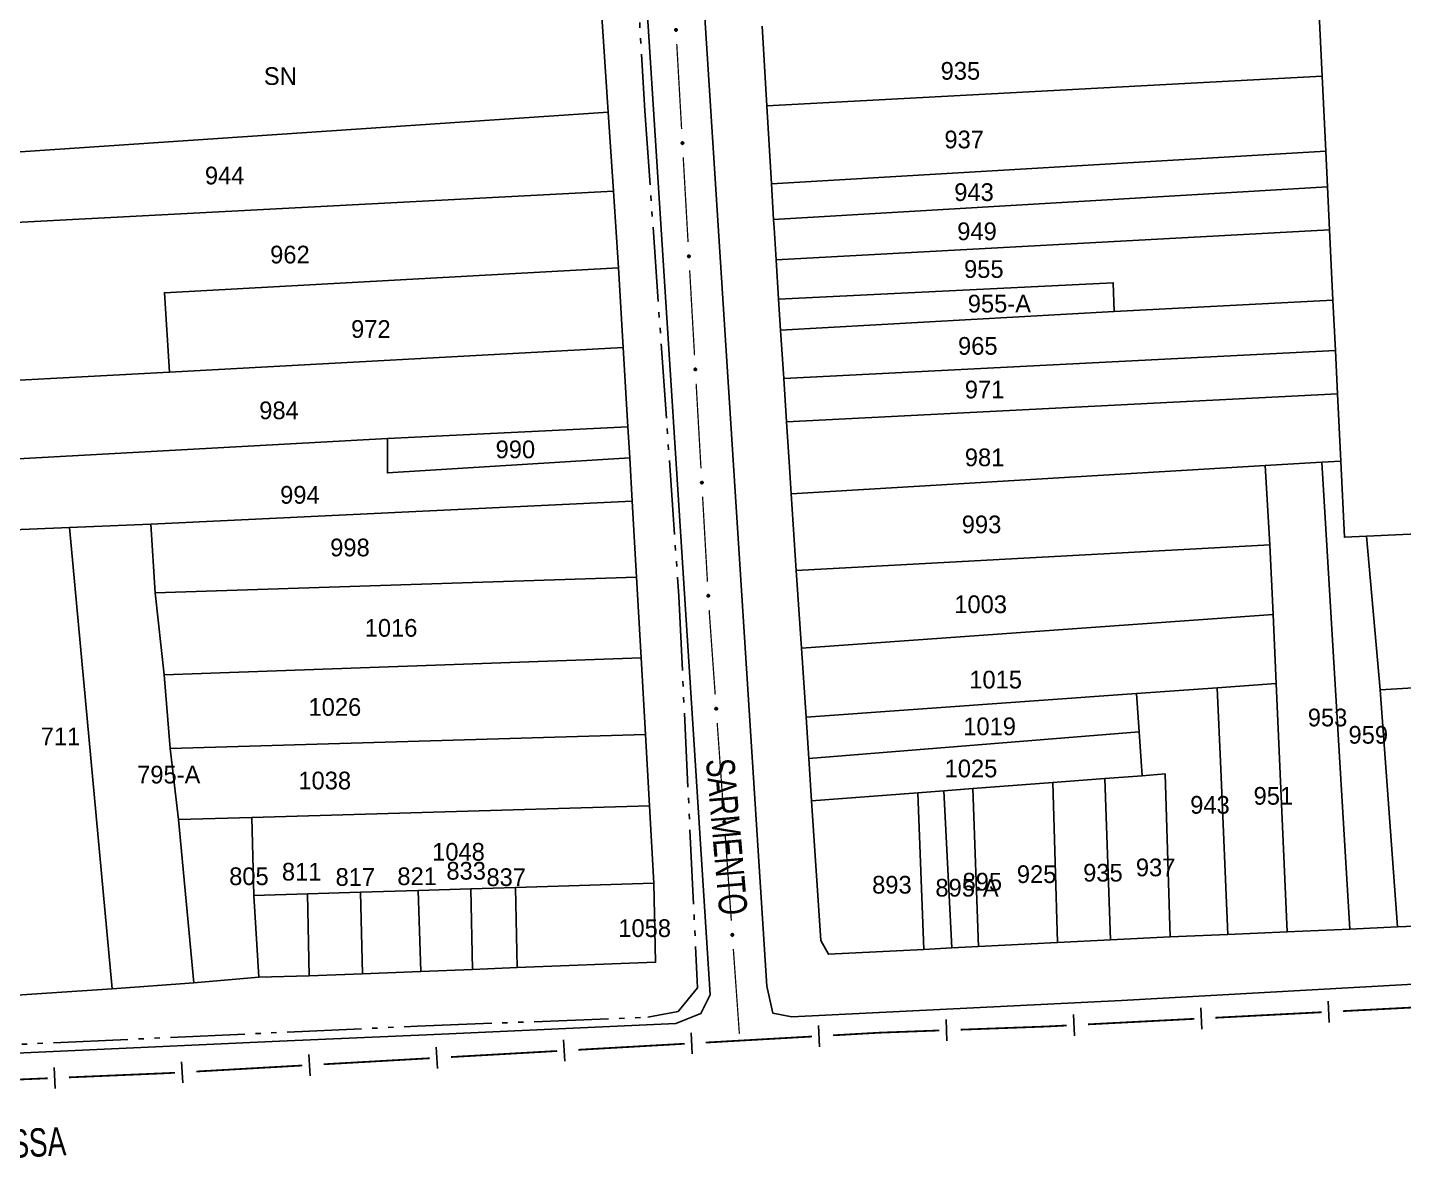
# Model space of a CAD drawing. Extents: x 201053 to 202535, y 4855063 to 4857394.
# Drawn here: x 202012.9 to 202207, y 4856032.1 to 4856192.4 of the extents above; entities that cross this region are included whole.
import ezdxf
from ezdxf.enums import TextEntityAlignment as Align

# ---------------------------------------------------------------- set-up
doc = ezdxf.new("R2010")
doc.units = 0
doc.header["$LTSCALE"] = 1.5
doc.header["$MEASUREMENT"] = 0
doc.linetypes.add('TRACO_05', pattern=[11, 7, -1, 0.5, -1, 0.5, -1])
for name, color, linetype in [('CD_MALHA_LOTES', 7, 'CONTINUOUS'), ('HD-VALAS-DRENOS', 170, 'CONTINUOUS'), ('LM-LIM-SETORES-BAIRROS', 250, 'CONTINUOUS'), ('RU-QUADRA', 210, 'CONTINUOUS'), ('SV-EIXO-RUA-PAV', 20, 'CONTINUOUS'), ('SV-RUA-PAVIM', 7, 'CONTINUOUS'), ('SV-TXT-RUA-PAV', 7, 'CONTINUOUS'), ('Th_NmrPort', 7, 'CONTINUOUS')]:
    doc.layers.add(name, color=color, linetype=linetype)
doc.styles.add('ARIAL', font='ARIAL.SHX')

msp = doc.modelspace()

# ---------------------------------------------------------------- linework, layer by layer
at = {"layer": 'CD_MALHA_LOTES', "linetype": 'Continuous', "flags": 128}
for points in [[(202093.46, 4856201.13), (202094.85, 4856180.4)], [(202195.58, 4856185.49), (202195.01, 4856197.17)], [(202117.23, 4856181.28), (202116.56, 4856192.53)], [(202117.23, 4856181.28), (202195.58, 4856185.49)], [(202196.09, 4856174.91), (202195.58, 4856185.49)], [(202117.87, 4856170.31), (202117.23, 4856181.28)], [(201996.5, 4856173.78), (202094.85, 4856180.4)], [(202094.85, 4856180.4), (202095.6, 4856169.26)], [(202117.87, 4856170.31), (202196.09, 4856174.91)], [(202196.33, 4856169.89), (202196.09, 4856174.91)], [(202118.17, 4856165.27), (202117.87, 4856170.31)], [(202118.17, 4856165.27), (202196.33, 4856169.89)], [(202196.62, 4856163.81), (202196.33, 4856169.89)], [(201996.77, 4856164.07), (202095.6, 4856169.26)], [(202095.6, 4856169.26), (202096.27, 4856158.41)], [(202118.53, 4856159.58), (202118.24, 4856164.07), (202118.17, 4856165.27)], [(202118.53, 4856159.58), (202196.62, 4856163.81)], [(202197.1, 4856153.89), (202196.62, 4856163.81)], [(202032.96, 4856143.7), (202032.22, 4856154.91), (202096.27, 4856158.41)], [(202096.27, 4856158.41), (202096.96, 4856147.2)], [(202118.89, 4856154.02), (202118.53, 4856159.58)], [(202118.89, 4856154.02), (202166.1, 4856156.32), (202166.23, 4856152.25)], [(202119.17, 4856149.65), (202118.89, 4856154.02)], [(202166.23, 4856152.25), (202197.1, 4856153.89)], [(202197.45, 4856146.77), (202197.1, 4856153.89)], [(202119.17, 4856149.65), (202166.23, 4856152.25)], [(202119.61, 4856142.83), (202119.17, 4856149.65)], [(202096.96, 4856147.2), (202032.96, 4856143.7)], [(202096.96, 4856147.2), (202097.63, 4856135.98)], [(202119.61, 4856142.83), (202197.45, 4856146.77)], [(202197.74, 4856140.66), (202197.45, 4856146.77)], [(201997.58, 4856141.83), (202032.96, 4856143.7)], [(202120, 4856136.71), (202119.61, 4856142.83)], [(202120, 4856136.71), (202197.74, 4856140.66)], [(202198.2, 4856131.15), (202197.74, 4856140.66)], [(202120.67, 4856126.54), (202120.37, 4856131.04), (202120, 4856136.71)], [(202063.68, 4856134.35), (202097.63, 4856135.98)], [(202097.63, 4856135.98), (202097.88, 4856131.62)], [(201997.83, 4856130.74), (202063.68, 4856134.35)], [(202097.88, 4856131.62), (202063.68, 4856129.49), (202063.68, 4856134.35)], [(202097.88, 4856131.62), (202098.23, 4856125.49)], [(202120.67, 4856126.54), (202187.54, 4856130.51)], [(202187.54, 4856130.51), (202195.53, 4856130.99)], [(202188.21, 4856119.35), (202187.54, 4856130.51)], [(202195.53, 4856130.99), (202198.2, 4856131.15)], [(202199.49, 4856065.09), (202195.53, 4856130.99)], [(202198.2, 4856131.15), (202198.72, 4856120.39), (202201.85, 4856120.54)], [(202030.31, 4856122.24), (202098.23, 4856125.49)], [(202098.23, 4856125.49), (202098.84, 4856114.77)], [(202121.38, 4856115.69), (202120.67, 4856126.54)], [(202002.86, 4856121.1), (202018.83, 4856121.76)], [(202018.83, 4856121.76), (202030.31, 4856122.24)], [(202024.87, 4856056.66), (202018.83, 4856121.76)], [(202030.93, 4856112.57), (202030.31, 4856122.24)], [(202201.85, 4856120.54), (202220.29, 4856121.42)], [(202121.38, 4856115.69), (202188.21, 4856119.35)], [(202188.65, 4856109.51), (202188.21, 4856119.35)], [(202203.75, 4856098.87), (202201.85, 4856120.54)], [(202122.11, 4856104.76), (202121.38, 4856115.69)], [(202030.93, 4856112.57), (202098.84, 4856114.77)], [(202098.84, 4856114.77), (202099.48, 4856103.38)], [(202032.18, 4856100.99), (202030.93, 4856112.57)], [(202122.11, 4856104.76), (202188.65, 4856109.51)], [(202189.09, 4856099.76), (202188.65, 4856109.51)], [(202032.18, 4856100.99), (202099.48, 4856103.38)], [(202099.48, 4856103.38), (202100.09, 4856092.57)], [(202122.75, 4856094.99), (202122.11, 4856104.76)], [(202033.04, 4856090.56), (202032.18, 4856100.99)], [(202180.76, 4856099.16), (202189.09, 4856099.76)], [(202190.66, 4856064.7), (202189.09, 4856099.76)], [(202122.75, 4856094.99), (202169.36, 4856098.34)], [(202169.36, 4856098.34), (202180.76, 4856099.16)], [(202169.74, 4856092.94), (202169.36, 4856098.34)], [(202182.25, 4856064.34), (202181.29, 4856087.68), (202180.76, 4856099.16)], [(202203.75, 4856098.87), (202210.8, 4856099.27), (202212.3, 4856065.65)], [(202206.19, 4856065.38), (202203.75, 4856098.87)], [(202123.14, 4856089.17), (202122.75, 4856094.99)], [(202033.04, 4856090.56), (202100.09, 4856092.57)], [(202100.09, 4856092.57), (202100.67, 4856082.48)], [(202123.14, 4856089.17), (202169.74, 4856092.94)], [(202170.17, 4856086.73), (202169.74, 4856092.94)], [(202034.19, 4856080.55), (202033.04, 4856090.56)], [(202123.53, 4856083.18), (202123.14, 4856089.17)], [(202157.56, 4856085.77), (202164.89, 4856086.32)], [(202164.89, 4856086.32), (202170.17, 4856086.73)], [(202165.69, 4856063.55), (202164.89, 4856086.32)], [(202173.42, 4856087), (202170.17, 4856086.73)], [(202174.14, 4856063.98), (202173.42, 4856087)], [(202123.53, 4856083.18), (202138.55, 4856084.32)], [(202138.55, 4856084.32), (202142.21, 4856084.6)], [(202139.37, 4856062.22), (202138.55, 4856084.32)], [(202142.21, 4856084.6), (202146.3, 4856084.91)], [(202143.31, 4856062.42), (202142.21, 4856084.6)], [(202146.3, 4856084.91), (202157.56, 4856085.77)], [(202147.11, 4856062.61), (202146.3, 4856084.91)], [(202158.24, 4856063.18), (202157.56, 4856085.77)], [(202044.58, 4856080.86), (202100.67, 4856082.48)], [(202100.67, 4856082.48), (202101.29, 4856071.56)], [(202139.37, 4856062.22), (202125.9, 4856061.54), (202124.84, 4856063.45), (202123.53, 4856083.18)], [(202034.19, 4856080.55), (202044.58, 4856080.86)], [(202036.37, 4856057.49), (202034.19, 4856080.55)], [(202044.86, 4856069.83), (202044.58, 4856080.86)], [(202052.4, 4856070.06), (202059.88, 4856070.29)], [(202059.88, 4856070.29), (202068.03, 4856070.54)], [(202060.19, 4856058.79), (202059.88, 4856070.29)], [(202068.03, 4856070.54), (202075.45, 4856070.77)], [(202068.42, 4856059.11), (202068.03, 4856070.54)], [(202075.45, 4856070.77), (202081.74, 4856070.96)], [(202075.7, 4856059.39), (202075.45, 4856070.77)], [(202081.74, 4856070.96), (202101.29, 4856071.56)], [(202081.99, 4856059.64), (202081.74, 4856070.96)], [(202101.29, 4856071.56), (202101.53, 4856060.41), (202081.99, 4856059.64)], [(202044.86, 4856069.83), (202052.4, 4856070.06)], [(202045.53, 4856058.29), (202044.86, 4856069.83)], [(202052.66, 4856058.49), (202052.4, 4856070.06)], [(202190.66, 4856064.7), (202182.25, 4856064.34)], [(202199.49, 4856065.09), (202190.66, 4856064.7)], [(202206.19, 4856065.38), (202199.49, 4856065.09)], [(202212.3, 4856065.65), (202206.19, 4856065.38)], [(202147.11, 4856062.61), (202143.31, 4856062.42)], [(202158.24, 4856063.18), (202147.11, 4856062.61)], [(202165.69, 4856063.55), (202158.24, 4856063.18)], [(202174.14, 4856063.98), (202165.69, 4856063.55)], [(202182.25, 4856064.34), (202174.14, 4856063.98)], [(202143.31, 4856062.42), (202139.37, 4856062.22)], [(202060.19, 4856058.79), (202052.66, 4856058.49)], [(202068.42, 4856059.11), (202060.19, 4856058.79)], [(202075.7, 4856059.39), (202068.42, 4856059.11)], [(202081.99, 4856059.64), (202075.7, 4856059.39)], [(202036.37, 4856057.49), (202024.87, 4856056.66)], [(202045.53, 4856058.29), (202036.37, 4856057.49)], [(202052.66, 4856058.49), (202045.53, 4856058.29)], [(202024.87, 4856056.66), (202006.38, 4856055.44)]]:
    msp.add_lwpolyline(points, dxfattribs=at)
at = {"layer": 'HD-VALAS-DRENOS', "linetype": 'TRACO_05'}
for points in [[(202093.94, 4856270.57, 13.66), (202098.58, 4856205.06, 13.66), (202100.01, 4856180.62, 13.63), (202104.81, 4856112.07, 13.63), (202107.44, 4856056.79, 13.55), (202104.73, 4856053.44, 13.55)], [(201983.62, 4856047.53, 14.2), (202067.91, 4856051.37, 14.2), (202100.41, 4856052.64, 13.71), (202104.73, 4856053.44, 13.71)]]:
    msp.add_polyline3d(points, dxfattribs=at)
at = {"layer": 'LM-LIM-SETORES-BAIRROS'}
for points in [[(202196.575287, 4856051.901012), (202196.41965, 4856054.896972)], [(202160.623765, 4856050.033371), (202160.468128, 4856053.029331)], [(202178.599526, 4856050.967191), (202178.443889, 4856053.963151)], [(202124.66623, 4856048.476222), (202124.495888, 4856051.471382)], [(202142.616205, 4856049.309572), (202142.505406, 4856052.307525)], [(202088.72431, 4856046.432114), (202088.553967, 4856049.427274)], [(202106.69527, 4856047.454168), (202106.524927, 4856050.449328)], [(202052.78239, 4856044.388006), (202052.612047, 4856047.383166)], [(202070.75335, 4856045.41006), (202070.583007, 4856048.40522)], [(202016.808385, 4856042.56627), (202016.679931, 4856045.563519)], [(202034.81143, 4856043.365952), (202034.641087, 4856046.361112)]]:
    msp.add_lwpolyline(points, dxfattribs=at)
at = {"layer": 'LM-LIM-SETORES-BAIRROS', "const_width": 0.25}
for points in [[(202180.519014, 4856052.568929), (202195.498815, 4856053.347113)], [(202198.494775, 4856053.50275), (202213.474576, 4856054.280933)], [(202133.13, 4856050.46), (202141.561488, 4856050.771615)], [(202144.559441, 4856050.882415), (202156.551254, 4856051.325614)], [(202156.551254, 4856051.325614), (202156.67, 4856051.33)], [(202156.67, 4856051.33), (202159.547293, 4856051.479472)], [(202162.543253, 4856051.635109), (202177.523054, 4856052.413292)], [(202090.635912, 4856048.043256), (202105.611712, 4856048.894967)], [(202108.606872, 4856049.065309), (202123.582672, 4856049.917021)], [(202126.577832, 4856050.087363), (202132.568152, 4856050.428048)], [(202132.568152, 4856050.428048), (202133.13, 4856050.46)], [(202072.664952, 4856047.021202), (202087.640752, 4856047.872913)], [(202036.723032, 4856044.977094), (202051.698832, 4856045.828805)], [(202054.693992, 4856045.999148), (202069.669792, 4856046.850859)], [(202000.758832, 4856043.379808), (202015.745075, 4856044.022077)], [(202018.742324, 4856044.15053), (202032.729485, 4856044.74998)], [(202032.729485, 4856044.74998), (202032.73, 4856044.75)], [(202032.73, 4856044.75), (202033.727872, 4856044.806751)]]:
    msp.add_lwpolyline(points, dxfattribs=at)
at = {"layer": 'RU-QUADRA', "linetype": 'Continuous', "flags": 128}
for points in [[(202093.46, 4856201.13), (202094.85, 4856180.4), (202095.6, 4856169.26), (202096.27, 4856158.41), (202096.96, 4856147.2), (202097.63, 4856135.98), (202097.88, 4856131.62), (202098.23, 4856125.49), (202098.84, 4856114.77), (202099.48, 4856103.38), (202100.09, 4856092.57), (202100.67, 4856082.48), (202101.29, 4856071.56), (202101.53, 4856060.41), (202081.99, 4856059.64), (202075.7, 4856059.39), (202068.42, 4856059.11), (202060.19, 4856058.79), (202052.66, 4856058.49), (202045.53, 4856058.29), (202036.37, 4856057.49), (202024.87, 4856056.66), (202006.38, 4856055.44)], [(202116.56, 4856192.53), (202117.23, 4856181.28), (202117.87, 4856170.31), (202118.17, 4856165.27), (202118.24, 4856164.07), (202118.53, 4856159.58), (202118.89, 4856154.02), (202119.17, 4856149.65), (202119.61, 4856142.83), (202120, 4856136.71), (202120.37, 4856131.04), (202120.67, 4856126.54), (202121.38, 4856115.69), (202122.11, 4856104.76), (202122.75, 4856094.99), (202123.14, 4856089.17), (202123.53, 4856083.18), (202124.84, 4856063.45), (202125.9, 4856061.54), (202139.37, 4856062.22), (202143.31, 4856062.42), (202147.11, 4856062.61), (202158.24, 4856063.18), (202165.69, 4856063.55), (202174.14, 4856063.98), (202182.25, 4856064.34), (202190.66, 4856064.7), (202199.49, 4856065.09), (202206.19, 4856065.38), (202212.3, 4856065.65)]]:
    msp.add_lwpolyline(points, dxfattribs=at)
at = {"layer": 'SV-EIXO-RUA-PAV'}
for points in [[(202104.502473, 4856192.162393), (202104.539427, 4856192.130354), (202104.564636, 4856192.095263), (202104.577237, 4856192.059943), (202104.580235, 4856192.025828), (202104.57937, 4856191.990582), (202104.570658, 4856191.955239), (202104.5523, 4856191.918153), (202104.520421, 4856191.880858), (202104.482776, 4856191.857396), (202104.44881, 4856191.84319), (202104.413417, 4856191.838016), (202104.379191, 4856191.83943), (202104.342777, 4856191.849693), (202104.305377, 4856191.868665), (202104.26865, 4856191.901627), (202104.244172, 4856191.9362), (202104.232881, 4856191.970683), (202104.227905, 4856192.006297), (202104.229219, 4856192.04227), (202104.237971, 4856192.076915), (202104.25714, 4856192.114537), (202104.290154, 4856192.150355), (202104.324357, 4856192.175163), (202104.358673, 4856192.186935), (202104.393846, 4856192.191044), (202104.429208, 4856192.190607), (202104.465101, 4856192.183329), (202104.502473, 4856192.162393)], [(202105.413407, 4856176.188345), (202105.450361, 4856176.156307), (202105.47557, 4856176.121215), (202105.488171, 4856176.085895), (202105.491169, 4856176.051781), (202105.490304, 4856176.016534), (202105.481592, 4856175.981191), (202105.463234, 4856175.944105), (202105.431355, 4856175.90681), (202105.39371, 4856175.883349), (202105.359744, 4856175.869142), (202105.324351, 4856175.863968), (202105.290125, 4856175.865382), (202105.253711, 4856175.875646), (202105.216311, 4856175.894617), (202105.179584, 4856175.92758), (202105.155106, 4856175.962152), (202105.143815, 4856175.996635), (202105.138839, 4856176.03225), (202105.140153, 4856176.068223), (202105.148905, 4856176.102867), (202105.168074, 4856176.14049), (202105.201088, 4856176.176307), (202105.235291, 4856176.201115), (202105.269607, 4856176.212888), (202105.30478, 4856176.216997), (202105.340142, 4856176.216559), (202105.376035, 4856176.209281), (202105.413407, 4856176.188345)], [(202106.324341, 4856160.214297), (202106.361295, 4856160.182259), (202106.386504, 4856160.147167), (202106.399105, 4856160.111848), (202106.402103, 4856160.077733), (202106.401238, 4856160.042486), (202106.392526, 4856160.007143), (202106.374168, 4856159.970058), (202106.342289, 4856159.932762), (202106.304644, 4856159.909301), (202106.270678, 4856159.895094), (202106.235285, 4856159.889921), (202106.201059, 4856159.891334), (202106.164645, 4856159.901598), (202106.127245, 4856159.920569), (202106.090518, 4856159.953532), (202106.06604, 4856159.988104), (202106.054749, 4856160.022587), (202106.049773, 4856160.058202), (202106.051087, 4856160.094175), (202106.059839, 4856160.12882), (202106.079008, 4856160.166442), (202106.112022, 4856160.20226), (202106.146225, 4856160.227067), (202106.180541, 4856160.23884), (202106.215714, 4856160.242949), (202106.251076, 4856160.242512), (202106.286969, 4856160.235233), (202106.324341, 4856160.214297)], [(202107.235275, 4856144.24025), (202107.272229, 4856144.208211), (202107.297438, 4856144.17312), (202107.310039, 4856144.1378), (202107.313037, 4856144.103685), (202107.312172, 4856144.068439), (202107.30346, 4856144.033095), (202107.285102, 4856143.99601), (202107.253223, 4856143.958715), (202107.215578, 4856143.935253), (202107.181612, 4856143.921046), (202107.146219, 4856143.915873), (202107.111993, 4856143.917287), (202107.075579, 4856143.92755), (202107.038179, 4856143.946522), (202107.001452, 4856143.979484), (202106.976974, 4856144.014057), (202106.965683, 4856144.04854), (202106.960707, 4856144.084154), (202106.962021, 4856144.120127), (202106.970773, 4856144.154772), (202106.989942, 4856144.192394), (202107.022956, 4856144.228212), (202107.057159, 4856144.253019), (202107.091475, 4856144.264792), (202107.126648, 4856144.268901), (202107.16201, 4856144.268464), (202107.197903, 4856144.261186), (202107.235275, 4856144.24025)], [(202108.146209, 4856128.266202), (202108.183163, 4856128.234164), (202108.208372, 4856128.199072), (202108.220973, 4856128.163752), (202108.223971, 4856128.129638), (202108.223106, 4856128.094391), (202108.214394, 4856128.059048), (202108.196036, 4856128.021962), (202108.164157, 4856127.984667), (202108.126512, 4856127.961206), (202108.092546, 4856127.946999), (202108.057153, 4856127.941825), (202108.022927, 4856127.943239), (202107.986513, 4856127.953503), (202107.949113, 4856127.972474), (202107.912386, 4856128.005437), (202107.887908, 4856128.040009), (202107.876617, 4856128.074492), (202107.871641, 4856128.110107), (202107.872955, 4856128.14608), (202107.881707, 4856128.180724), (202107.900876, 4856128.218347), (202107.93389, 4856128.254164), (202107.968093, 4856128.278972), (202108.002409, 4856128.290745), (202108.037582, 4856128.294854), (202108.072944, 4856128.294416), (202108.108837, 4856128.287138), (202108.146209, 4856128.266202)], [(202109.057143, 4856112.292154), (202109.094097, 4856112.260116), (202109.119306, 4856112.225024), (202109.131907, 4856112.189705), (202109.134905, 4856112.15559), (202109.13404, 4856112.120343), (202109.125328, 4856112.085), (202109.10697, 4856112.047915), (202109.075091, 4856112.010619), (202109.037446, 4856111.987158), (202109.00348, 4856111.972951), (202108.968087, 4856111.967778), (202108.933861, 4856111.969191), (202108.897447, 4856111.979455), (202108.860047, 4856111.998426), (202108.82332, 4856112.031389), (202108.798842, 4856112.065961), (202108.787551, 4856112.100444), (202108.782575, 4856112.136059), (202108.783889, 4856112.172032), (202108.792641, 4856112.206676), (202108.81181, 4856112.244299), (202108.844824, 4856112.280117), (202108.879027, 4856112.304924), (202108.913343, 4856112.316697), (202108.948516, 4856112.320806), (202108.983878, 4856112.320369), (202109.019771, 4856112.31309), (202109.057143, 4856112.292154)], [(202110.17686, 4856096.33307), (202110.214266, 4856096.301561), (202110.239971, 4856096.266831), (202110.253073, 4856096.231694), (202110.256555, 4856096.197626), (202110.256192, 4856096.16237), (202110.247983, 4856096.126907), (202110.230154, 4856096.089564), (202110.198809, 4856096.051819), (202110.161501, 4856096.027825), (202110.12774, 4856096.013137), (202110.092424, 4856096.007461), (202110.058182, 4856096.008388), (202110.021626, 4856096.018132), (202109.983959, 4856096.03657), (202109.946768, 4856096.069007), (202109.921801, 4856096.103228), (202109.91002, 4856096.137547), (202109.904539, 4856096.173087), (202109.905341, 4856096.209076), (202109.9136, 4856096.243841), (202109.932232, 4856096.281732), (202109.964734, 4856096.318016), (202109.998581, 4856096.343307), (202110.032725, 4856096.355566), (202110.067836, 4856096.360175), (202110.103201, 4856096.360241), (202110.139194, 4856096.353473), (202110.17686, 4856096.33307)], [(202111.31481, 4856080.373588), (202111.352215, 4856080.342079), (202111.37792, 4856080.307349), (202111.391023, 4856080.272212), (202111.394504, 4856080.238143), (202111.394141, 4856080.202888), (202111.385932, 4856080.167425), (202111.368103, 4856080.130082), (202111.336758, 4856080.092337), (202111.29945, 4856080.068343), (202111.265689, 4856080.053655), (202111.230374, 4856080.047978), (202111.196131, 4856080.048905), (202111.159575, 4856080.05865), (202111.121909, 4856080.077088), (202111.084718, 4856080.109525), (202111.05975, 4856080.143746), (202111.04797, 4856080.178065), (202111.042488, 4856080.213605), (202111.043291, 4856080.249593), (202111.051549, 4856080.284359), (202111.070181, 4856080.32225), (202111.102683, 4856080.358533), (202111.13653, 4856080.383825), (202111.170675, 4856080.396084), (202111.205786, 4856080.400693), (202111.241151, 4856080.400758), (202111.277143, 4856080.393991), (202111.31481, 4856080.373588)], [(202112.452759, 4856064.414106), (202112.490165, 4856064.382597), (202112.51587, 4856064.347867), (202112.528972, 4856064.31273), (202112.532454, 4856064.278661), (202112.53209, 4856064.243406), (202112.523882, 4856064.207942), (202112.506052, 4856064.1706), (202112.474708, 4856064.132855), (202112.4374, 4856064.108861), (202112.403639, 4856064.094172), (202112.368323, 4856064.088496), (202112.33408, 4856064.089423), (202112.297525, 4856064.099168), (202112.259858, 4856064.117606), (202112.222667, 4856064.150043), (202112.1977, 4856064.184264), (202112.185919, 4856064.218583), (202112.180438, 4856064.254123), (202112.18124, 4856064.290111), (202112.189498, 4856064.324877), (202112.208131, 4856064.362768), (202112.240632, 4856064.399051), (202112.274479, 4856064.424342), (202112.308624, 4856064.436602), (202112.343735, 4856064.441211), (202112.3791, 4856064.441276), (202112.415092, 4856064.434509), (202112.452759, 4856064.414106)]]:
    msp.add_lwpolyline(points, close=True, dxfattribs=at)
for points in [[(202104.229219, 4856192.04227), (202104.244172, 4856191.9362)], [(202104.234477, 4856192.055296), (202104.255558, 4856191.925291)], [(202104.237971, 4856192.076915), (202104.26865, 4856191.901627)], [(202104.250244, 4856192.090364), (202104.286108, 4856191.892865)], [(202104.25714, 4856192.114537), (202104.305377, 4856191.868665)], [(202104.275393, 4856192.1287), (202104.323393, 4856191.862189)], [(202104.290154, 4856192.150355), (202104.342777, 4856191.849693)], [(202104.306379, 4856192.160535), (202104.359667, 4856191.849224)], [(202104.324357, 4856192.175163), (202104.379191, 4856191.83943)], [(202104.340945, 4856192.17754), (202104.395631, 4856191.841707)], [(202104.358673, 4856192.186935), (202104.413417, 4856191.838016)], [(202104.375976, 4856192.186372), (202104.428404, 4856191.84221)], [(202104.393846, 4856192.191044), (202104.44881, 4856191.84319)], [(202104.412837, 4856192.187107), (202104.46729, 4856191.855361)], [(202104.429208, 4856192.190607), (202104.482776, 4856191.857396)], [(202104.447283, 4856192.182237), (202104.501778, 4856191.873729)], [(202104.465101, 4856192.183329), (202104.520421, 4856191.880858)], [(202104.48204, 4856192.171919), (202104.534282, 4856191.902917)], [(202104.502473, 4856192.162393), (202104.5523, 4856191.918153)], [(202104.521893, 4856192.144123), (202104.560637, 4856191.944055)], [(202104.539427, 4856192.130354), (202104.570658, 4856191.955239)], [(202104.553884, 4856192.110412), (202104.573525, 4856191.981692)], [(202104.564636, 4856192.095263), (202104.57937, 4856191.990582)], [(202105.140153, 4856176.068223), (202105.155106, 4856175.962152)], [(202105.145411, 4856176.081248), (202105.166492, 4856175.951243)], [(202105.148905, 4856176.102867), (202105.179584, 4856175.92758)], [(202105.161178, 4856176.116316), (202105.197042, 4856175.918817)], [(202105.168074, 4856176.14049), (202105.216311, 4856175.894617)], [(202105.186327, 4856176.154652), (202105.234327, 4856175.888142)], [(202105.201088, 4856176.176307), (202105.253711, 4856175.875646)], [(202105.217313, 4856176.186487), (202105.270601, 4856175.875176)], [(202105.235291, 4856176.201115), (202105.290125, 4856175.865382)], [(202105.251879, 4856176.203493), (202105.306565, 4856175.86766)], [(202105.269607, 4856176.212888), (202105.324351, 4856175.863968)], [(202105.28691, 4856176.212324), (202105.339338, 4856175.868162)], [(202105.30478, 4856176.216997), (202105.359744, 4856175.869142)], [(202105.323771, 4856176.213059), (202105.378224, 4856175.881313)], [(202105.340142, 4856176.216559), (202105.39371, 4856175.883349)], [(202105.358217, 4856176.20819), (202105.412712, 4856175.899681)], [(202105.376035, 4856176.209281), (202105.431355, 4856175.90681)], [(202105.392974, 4856176.197871), (202105.445216, 4856175.928869)], [(202105.413407, 4856176.188345), (202105.463234, 4856175.944105)], [(202105.432827, 4856176.170076), (202105.471571, 4856175.970008)], [(202105.450361, 4856176.156307), (202105.481592, 4856175.981191)], [(202105.464818, 4856176.136365), (202105.484459, 4856176.007645)], [(202105.47557, 4856176.121215), (202105.490304, 4856176.016534)], [(202106.051087, 4856160.094175), (202106.06604, 4856159.988104)], [(202106.056345, 4856160.107201), (202106.077426, 4856159.977196)], [(202106.059839, 4856160.12882), (202106.090518, 4856159.953532)], [(202106.072112, 4856160.142268), (202106.107976, 4856159.944769)], [(202106.079008, 4856160.166442), (202106.127245, 4856159.920569)], [(202106.097261, 4856160.180604), (202106.145261, 4856159.914094)], [(202106.112022, 4856160.20226), (202106.164645, 4856159.901598)], [(202106.128247, 4856160.21244), (202106.181535, 4856159.901128)], [(202106.146225, 4856160.227067), (202106.201059, 4856159.891334)], [(202106.162813, 4856160.229445), (202106.217499, 4856159.893612)], [(202106.180541, 4856160.23884), (202106.235285, 4856159.889921)], [(202106.197844, 4856160.238276), (202106.250272, 4856159.894114)], [(202106.215714, 4856160.242949), (202106.270678, 4856159.895094)], [(202106.234705, 4856160.239012), (202106.289158, 4856159.907266)], [(202106.251076, 4856160.242512), (202106.304644, 4856159.909301)], [(202106.269151, 4856160.234142), (202106.323646, 4856159.925633)], [(202106.286969, 4856160.235233), (202106.342289, 4856159.932762)], [(202106.303908, 4856160.223824), (202106.35615, 4856159.954822)], [(202106.324341, 4856160.214297), (202106.374168, 4856159.970058)], [(202106.343761, 4856160.196028), (202106.382505, 4856159.99596)], [(202106.361295, 4856160.182259), (202106.392526, 4856160.007143)], [(202106.375752, 4856160.162317), (202106.395393, 4856160.033597)], [(202106.386504, 4856160.147167), (202106.401238, 4856160.042486)], [(202106.962021, 4856144.120127), (202106.976974, 4856144.014057)], [(202106.967279, 4856144.133153), (202106.98836, 4856144.003148)], [(202106.970773, 4856144.154772), (202107.001452, 4856143.979484)], [(202106.983046, 4856144.168221), (202107.01891, 4856143.970722)], [(202106.989942, 4856144.192394), (202107.038179, 4856143.946522)], [(202107.008195, 4856144.206557), (202107.056195, 4856143.940046)], [(202107.022956, 4856144.228212), (202107.075579, 4856143.92755)], [(202107.039181, 4856144.238392), (202107.092469, 4856143.927081)], [(202107.057159, 4856144.253019), (202107.111993, 4856143.917287)], [(202107.073747, 4856144.255397), (202107.128433, 4856143.919564)], [(202107.091475, 4856144.264792), (202107.146219, 4856143.915873)], [(202107.108778, 4856144.264229), (202107.161206, 4856143.920067)], [(202107.126648, 4856144.268901), (202107.181612, 4856143.921046)], [(202107.145639, 4856144.264964), (202107.200092, 4856143.933218)], [(202107.16201, 4856144.268464), (202107.215578, 4856143.935253)], [(202107.180085, 4856144.260094), (202107.23458, 4856143.951586)], [(202107.197903, 4856144.261186), (202107.253223, 4856143.958715)], [(202107.214842, 4856144.249776), (202107.267084, 4856143.980774)], [(202107.235275, 4856144.24025), (202107.285102, 4856143.99601)], [(202107.254695, 4856144.22198), (202107.293439, 4856144.021912)], [(202107.272229, 4856144.208211), (202107.30346, 4856144.033095)], [(202107.286686, 4856144.188269), (202107.306327, 4856144.059549)], [(202107.297438, 4856144.17312), (202107.312172, 4856144.068439)], [(202107.872955, 4856128.14608), (202107.887908, 4856128.040009)], [(202107.878213, 4856128.159105), (202107.899294, 4856128.0291)], [(202107.881707, 4856128.180724), (202107.912386, 4856128.005437)], [(202107.89398, 4856128.194173), (202107.929844, 4856127.996674)], [(202107.900876, 4856128.218347), (202107.949113, 4856127.972474)], [(202107.919129, 4856128.232509), (202107.967129, 4856127.965999)], [(202107.93389, 4856128.254164), (202107.986513, 4856127.953503)], [(202107.950115, 4856128.264344), (202108.003403, 4856127.953033)], [(202107.968093, 4856128.278972), (202108.022927, 4856127.943239)], [(202107.984681, 4856128.28135), (202108.039367, 4856127.945517)], [(202108.002409, 4856128.290745), (202108.057153, 4856127.941825)], [(202108.019712, 4856128.290181), (202108.07214, 4856127.946019)], [(202108.037582, 4856128.294854), (202108.092546, 4856127.946999)], [(202108.056573, 4856128.290916), (202108.111026, 4856127.95917)], [(202108.072944, 4856128.294416), (202108.126512, 4856127.961206)], [(202108.091019, 4856128.286047), (202108.145514, 4856127.977538)], [(202108.108837, 4856128.287138), (202108.164157, 4856127.984667)], [(202108.125776, 4856128.275728), (202108.178018, 4856128.006726)], [(202108.146209, 4856128.266202), (202108.196036, 4856128.021962)], [(202108.165629, 4856128.247933), (202108.204373, 4856128.047865)], [(202108.183163, 4856128.234164), (202108.214394, 4856128.059048)], [(202108.19762, 4856128.214222), (202108.217261, 4856128.085501)], [(202108.208372, 4856128.199072), (202108.223106, 4856128.094391)], [(202108.783889, 4856112.172032), (202108.798842, 4856112.065961)], [(202108.789147, 4856112.185058), (202108.810228, 4856112.055053)], [(202108.792641, 4856112.206676), (202108.82332, 4856112.031389)], [(202108.804914, 4856112.220125), (202108.840778, 4856112.022626)], [(202108.81181, 4856112.244299), (202108.860047, 4856111.998426)], [(202108.830063, 4856112.258461), (202108.878063, 4856111.991951)], [(202108.844824, 4856112.280117), (202108.897447, 4856111.979455)], [(202108.861049, 4856112.290297), (202108.914337, 4856111.978985)], [(202108.879027, 4856112.304924), (202108.933861, 4856111.969191)], [(202108.895615, 4856112.307302), (202108.950301, 4856111.971469)], [(202108.913343, 4856112.316697), (202108.968087, 4856111.967778)], [(202108.930646, 4856112.316133), (202108.983074, 4856111.971971)], [(202108.948516, 4856112.320806), (202109.00348, 4856111.972951)], [(202108.967507, 4856112.316868), (202109.02196, 4856111.985123)], [(202108.983878, 4856112.320369), (202109.037446, 4856111.987158)], [(202109.001953, 4856112.311999), (202109.056448, 4856112.00349)], [(202109.019771, 4856112.31309), (202109.075091, 4856112.010619)], [(202109.03671, 4856112.30168), (202109.088952, 4856112.032679)], [(202109.057143, 4856112.292154), (202109.10697, 4856112.047915)], [(202109.076563, 4856112.273885), (202109.115307, 4856112.073817)], [(202109.094097, 4856112.260116), (202109.125328, 4856112.085)], [(202109.108554, 4856112.240174), (202109.128195, 4856112.111454)], [(202109.119306, 4856112.225024), (202109.13404, 4856112.120343)], [(202109.905341, 4856096.209076), (202109.921801, 4856096.103228)], [(202109.910413, 4856096.222175), (202109.93334, 4856096.092483)], [(202109.9136, 4856096.243841), (202109.946768, 4856096.069007)], [(202109.925681, 4856096.257463), (202109.964349, 4856096.060494)], [(202109.932232, 4856096.281732), (202109.983959, 4856096.03657)], [(202109.950282, 4856096.296153), (202110.002066, 4856096.030351)], [(202109.964734, 4856096.318016), (202110.021626, 4856096.018132)], [(202109.980812, 4856096.328425), (202110.038521, 4856096.017903)], [(202109.998581, 4856096.343307), (202110.058182, 4856096.008388)], [(202110.015133, 4856096.34592), (202110.074588, 4856096.010899)], [(202110.032725, 4856096.355566), (202110.092424, 4856096.007461)], [(202110.050035, 4856096.355249), (202110.107351, 4856096.011867)], [(202110.067836, 4856096.360175), (202110.12774, 4856096.013137)], [(202110.086881, 4856096.356508), (202110.146045, 4856096.02557)], [(202110.103201, 4856096.360241), (202110.161501, 4856096.027825)], [(202110.121393, 4856096.352129), (202110.180269, 4856096.044426)], [(202110.139194, 4856096.353473), (202110.198809, 4856096.051819)], [(202110.156293, 4856096.342305), (202110.212354, 4856096.074073)], [(202110.17686, 4856096.33307), (202110.230154, 4856096.089564)], [(202110.196538, 4856096.315079), (202110.238122, 4856096.115582)], [(202110.214266, 4856096.301561), (202110.247983, 4856096.126907)], [(202110.229005, 4856096.281826), (202110.250474, 4856096.153399)], [(202110.239971, 4856096.266831), (202110.256192, 4856096.16237)], [(202111.043291, 4856080.249593), (202111.05975, 4856080.143746)], [(202111.048362, 4856080.262692), (202111.07129, 4856080.133)], [(202111.051549, 4856080.284359), (202111.084718, 4856080.109525)], [(202111.06363, 4856080.297981), (202111.102298, 4856080.101012)], [(202111.070181, 4856080.32225), (202111.121909, 4856080.077088)], [(202111.088231, 4856080.33667), (202111.140015, 4856080.070869)], [(202111.102683, 4856080.358533), (202111.159575, 4856080.05865)], [(202111.118762, 4856080.368943), (202111.17647, 4856080.058421)], [(202111.13653, 4856080.383825), (202111.196131, 4856080.048905)], [(202111.153082, 4856080.386438), (202111.212537, 4856080.051417)], [(202111.170675, 4856080.396084), (202111.230374, 4856080.047978)], [(202111.187985, 4856080.395767), (202111.2453, 4856080.052385)], [(202111.205786, 4856080.400693), (202111.265689, 4856080.053655)], [(202111.22483, 4856080.397026), (202111.283995, 4856080.066088)], [(202111.241151, 4856080.400758), (202111.29945, 4856080.068343)], [(202111.259342, 4856080.392647), (202111.318218, 4856080.084944)], [(202111.277143, 4856080.393991), (202111.336758, 4856080.092337)], [(202111.294242, 4856080.382823), (202111.350304, 4856080.114591)], [(202111.31481, 4856080.373588), (202111.368103, 4856080.130082)], [(202111.334487, 4856080.355597), (202111.376072, 4856080.1561)], [(202111.352215, 4856080.342079), (202111.385932, 4856080.167425)], [(202111.366954, 4856080.322344), (202111.388423, 4856080.193916)], [(202111.37792, 4856080.307349), (202111.394141, 4856080.202888)], [(202112.18124, 4856064.290111), (202112.1977, 4856064.184264)], [(202112.186312, 4856064.30321), (202112.209239, 4856064.173518)], [(202112.189498, 4856064.324877), (202112.222667, 4856064.150043)], [(202112.201579, 4856064.338498), (202112.240248, 4856064.14153)], [(202112.208131, 4856064.362768), (202112.259858, 4856064.117606)], [(202112.226181, 4856064.377188), (202112.277964, 4856064.111387)], [(202112.240632, 4856064.399051), (202112.297525, 4856064.099168)], [(202112.256711, 4856064.409461), (202112.31442, 4856064.098939)], [(202112.274479, 4856064.424342), (202112.33408, 4856064.089423)], [(202112.291031, 4856064.426956), (202112.350487, 4856064.091934)], [(202112.308624, 4856064.436602), (202112.368323, 4856064.088496)], [(202112.325934, 4856064.436284), (202112.383249, 4856064.092902)], [(202112.343735, 4856064.441211), (202112.403639, 4856064.094172)], [(202112.36278, 4856064.437544), (202112.421944, 4856064.106605)], [(202112.3791, 4856064.441276), (202112.4374, 4856064.108861)], [(202112.397292, 4856064.433164), (202112.456167, 4856064.125461)], [(202112.415092, 4856064.434509), (202112.474708, 4856064.132855)], [(202112.432192, 4856064.423341), (202112.488253, 4856064.155109)], [(202112.452759, 4856064.414106), (202112.506052, 4856064.1706)], [(202112.472437, 4856064.396115), (202112.514021, 4856064.196618)], [(202112.490165, 4856064.382597), (202112.523882, 4856064.207942)], [(202112.504903, 4856064.362862), (202112.526372, 4856064.234434)], [(202112.51587, 4856064.347867), (202112.53209, 4856064.243406)]]:
    msp.add_lwpolyline(points, dxfattribs=at)
at = {"layer": 'SV-EIXO-RUA-PAV', "const_width": 0.18}
for points in [[(202104.514618, 4856190.015922), (202105.197819, 4856178.035386)], [(202105.425552, 4856174.041874), (202106.108753, 4856162.061338)], [(202106.336486, 4856158.067826), (202107.019687, 4856146.087291)], [(202107.24742, 4856142.093779), (202107.930621, 4856130.113243)], [(202108.158354, 4856126.119731), (202108.841555, 4856114.139195)], [(202109.081572, 4856110.146472), (202109.935034, 4856098.17686)], [(202110.219521, 4856094.186989), (202111.072983, 4856082.217378)], [(202111.35747, 4856078.227507), (202112.210932, 4856066.257896)], [(202112.49542, 4856062.268025), (202113.348882, 4856050.298413)]]:
    msp.add_lwpolyline(points, dxfattribs=at)
at = {"layer": 'SV-RUA-PAVIM', "linetype": 'Continuous'}
for points in [[(202167.26, 4856054.99, 13.53), (202120.76, 4856052.68, 13.61), (202118.09, 4856053.2, 13.61), (202117.24, 4856057.02, 13.61), (202103.7, 4856268.82, 13.71), (202104.77, 4856271.25, 13.71), (202107.14, 4856272.27, 13.71), (202120.92, 4856273.3, 13.71), (202310.39, 4856285.26, 13.43), (202312.99, 4856284.56, 13.43), (202314.18, 4856280.78, 13.41), (202318.56, 4856204.33, 12.73)], [(202098.22, 4856227.89, 13.97), (202109.24, 4856055.81, 13.5), (202107.92, 4856053.17, 13.5), (202104.38, 4856051.74, 13.57), (202070.29, 4856050.22, 13.57), (202048.45, 4856049.28, 14.06), (201983.53, 4856046.3, 14.06)], [(202318.56, 4856063.45, 13.53), (202167.26, 4856054.99, 13.53)]]:
    msp.add_polyline3d(points, dxfattribs=at)

# ---------------------------------------------------------------- texts
at = {"layer": 'SV-TXT-RUA-PAV', "style": 'ARIAL', "width": 0.7}
for s, rotation, p in [('SARMENTO', 275, (202108.62, 4856088.98)), ('TRAVESSA', 3, (201997.590185, 4856032.08072))]:
    msp.add_text(s, height=4, rotation=rotation, dxfattribs=at).set_placement(p)
at = {"layer": 'Th_NmrPort', "color": 1}
for s, p in [('SN', (202046.25516, 4856185.505971)), ('935', (202141.746522, 4856186.240485)), ('937', (202142.280116, 4856176.553044)), ('944', (202037.938559, 4856171.462248)), ('943', (202143.666522, 4856169.120485)), ('949', (202144.086522, 4856163.590485)), ('962', (202047.14516, 4856160.305971)), ('955', (202145.050116, 4856158.263044)), ('955-A', (202145.576522, 4856153.380485)), ('972', (202058.56516, 4856149.795971)), ('965', (202144.200116, 4856147.413044)), ('971', (202145.156522, 4856141.250485)), ('984', (202045.60516, 4856138.315971)), ('990', (202078.95516, 4856132.805971)), ('981', (202145.156522, 4856131.680485)), ('994', (202048.55516, 4856126.385971)), ('993', (202144.726522, 4856122.210485)), ('998', (202055.61516, 4856118.955971)), ('1003', (202143.666522, 4856110.940485)), ('1016', (202060.48516, 4856107.605971)), ('1015', (202145.786522, 4856100.300485)), ('1026', (202052.558559, 4856096.442248)), ('953', (202193.547858, 4856094.953958)), ('1019', (202144.936522, 4856093.700485)), ('959', (202199.292275, 4856092.510478)), ('711', (202014.77344, 4856092.287437)), ('795-A', (202028.377045, 4856086.892953)), ('1025', (202142.306042, 4856087.757858)), ('1038', (202051.12516, 4856086.055971)), ('943', (202176.957858, 4856082.623958)), ('951', (202185.897858, 4856083.893958)), ('1048', (202069.998559, 4856075.992248)), ('811', (202048.801863, 4856073.184308)), ('833', (202072.011863, 4856073.314308)), ('935', (202161.857858, 4856073.043958)), ('937', (202169.292275, 4856073.790478)), ('805', (202041.361863, 4856072.544308)), ('817', (202056.373724, 4856072.437657)), ('821', (202065.091863, 4856072.544308)), ('837', (202077.661863, 4856072.414308)), ('893', (202132.077858, 4856071.343958)), ('895', (202144.837858, 4856071.773958)), ('925', (202152.497858, 4856072.833958)), ('895-A', (202141.007858, 4856070.923958)), ('1058', (202096.26516, 4856065.215971))]:
    msp.add_text(s, height=2.5, dxfattribs=at).set_placement(p, align=Align.MIDDLE_LEFT)

doc.saveas('drawing.dxf')
